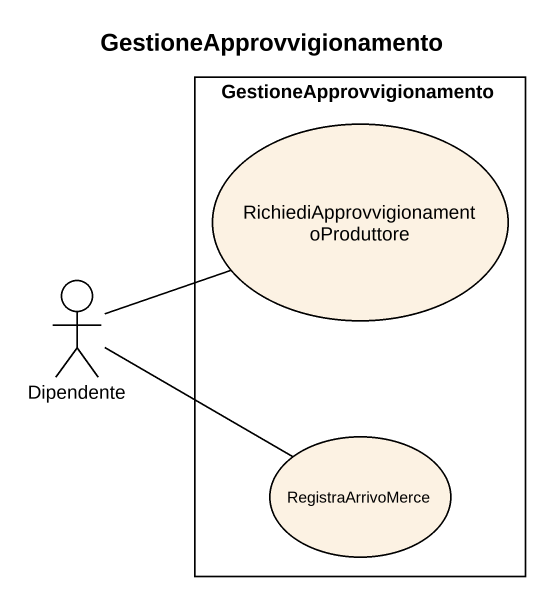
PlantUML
@startuml
title GestioneApprovvigionamento
rectangle GestioneApprovvigionamento {
  usecase "RichiediApprovvigionamentoProduttore" as RichiediApprovvigionamentoPr
  usecase RegistraArrivoMerce
}
actor Dipendente
Dipendente -right- RichiediApprovvigionamentoPr
Dipendente -right- RegistraArrivoMerce
@enduml
